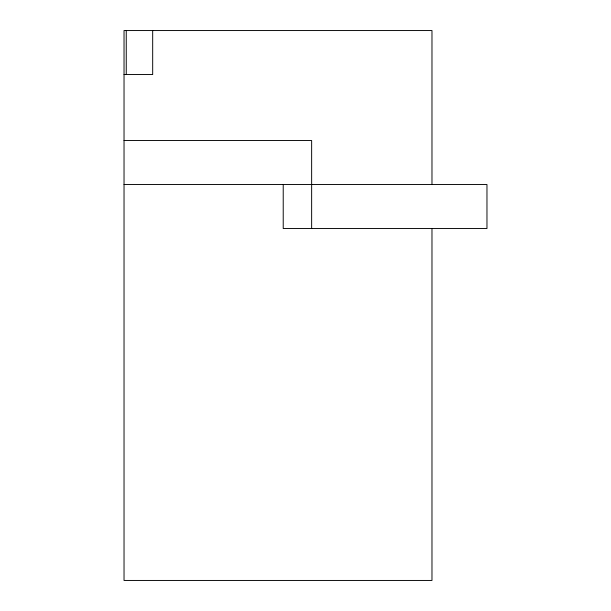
<?xml version="1.0" encoding="UTF-8"?>
<svg xmlns="http://www.w3.org/2000/svg" width="611" height="611" viewBox="0 0 611 611"><rect width="100%" height="100%" fill="white"/><g stroke="black" fill="none" stroke-linecap="round" stroke-linejoin="round"><path stroke-width="0.92" d="M124.033 74.542L152.681 74.542L152.681 30.55M124.033 140.53L311.641 140.53L311.641 228.514M124.033 184.522L486.967 184.522L486.967 228.514L283.221 228.514L283.221 184.522M431.977 184.522L431.977 30.55L124.033 30.55L124.033 580.45L431.977 580.45L431.977 228.514M126.256 30.55L126.256 74.542"/></g></svg>
